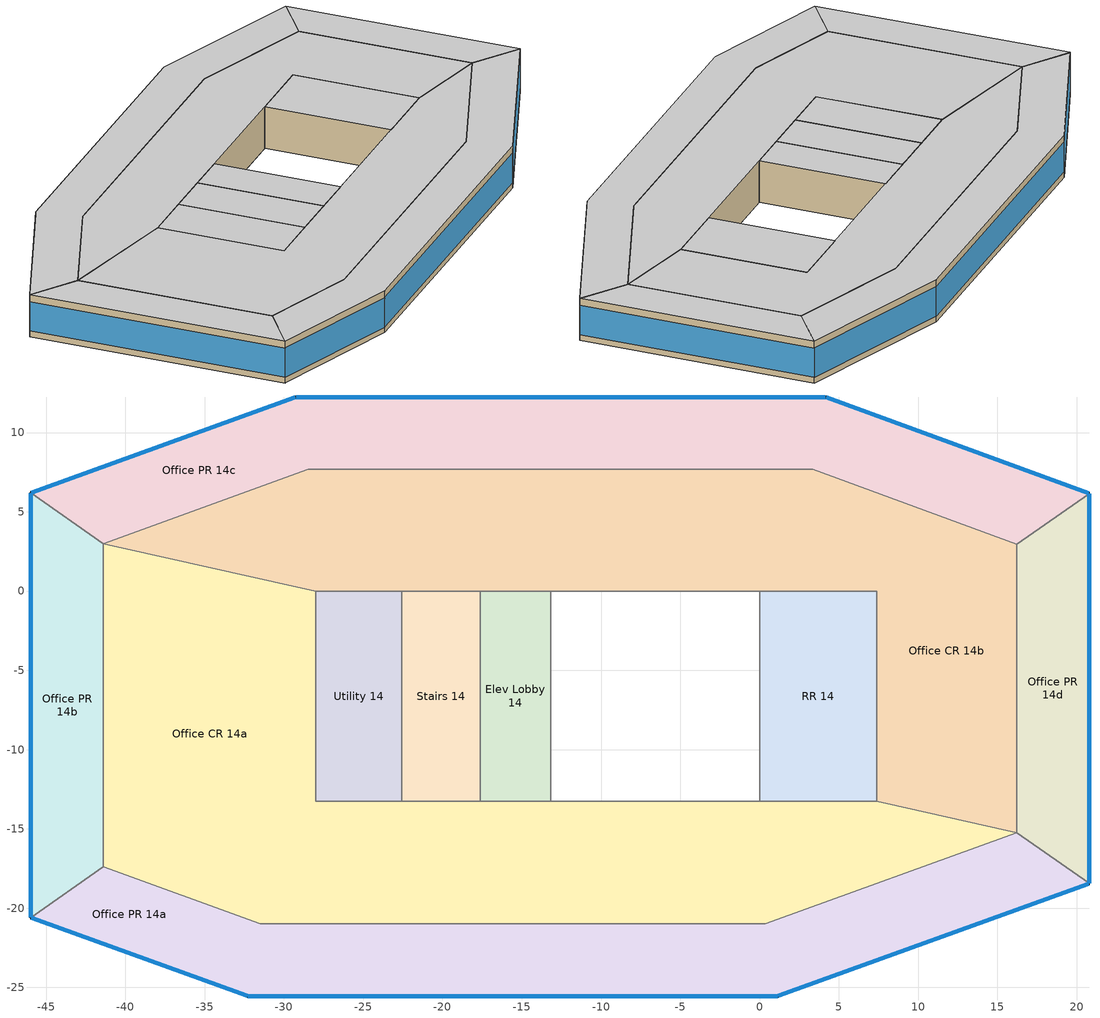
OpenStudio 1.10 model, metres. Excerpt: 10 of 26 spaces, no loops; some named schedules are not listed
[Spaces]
Office PR 14a
 floor adiabatic (Interior Floor): 16.22,-15.23 20.8,-18.44 1.16,-25.54 -32.3,-25.54 -45.97,-20.6 -41.4,-17.39 -31.5,-20.97 0.36,-20.97 z52.73
 wall outside: -45.97,-20.6 -32.3,-25.54 1.16,-25.54 20.8,-18.44 z52.73:57.3
 wall to Office PR 14b: -41.4,-17.39 -45.97,-20.6 z52.73:57.3
 wall to Office CR 14a: 16.22,-15.23 0.36,-20.97 -31.5,-20.97 -41.4,-17.39 z52.73:57.3
 wall to Office PR 14d: 20.8,-18.44 16.22,-15.23 z52.73:57.3
 window: -32.28,-25.54 1.14,-25.54 z53.34:56.54; -45.95,-20.6 -32.33,-25.53 / 1.19,-25.53 20.77,-18.45 z53.33:56.54
 ceiling adiabatic (Interior Ceiling): 1.16,-25.54 20.8,-18.44 16.22,-15.23 0.36,-20.97 -31.5,-20.97 -41.4,-17.39 -45.97,-20.6 -32.3,-25.54 z57.3
Office CR 14a
 floor adiabatic (Interior Floor): -41.4,2.98 -27.98,0 -27.98,-13.26 7.38,-13.26 16.22,-15.23 0.36,-20.97 -31.5,-20.97 -41.4,-17.39 z52.73
 wall to Office CR 14b: 16.22,-15.23 7.38,-13.26 / -27.98,0 -41.4,2.98 z52.73:57.3
 wall to Office PR 14b: -41.4,2.98 -41.4,-17.39 z52.73:57.3
 wall to Utility 14: -22.57,-13.26 -27.98,-13.26 -27.98,0 z52.73:57.3
 wall to Stairs 14: -17.62,-13.26 -22.57,-13.26 z52.73:57.3
 wall to Elev Lobby 14 (Interior Wall): -13.18,-13.26 -17.62,-13.26 z52.73:57.3
 wall to RR 14 (Interior Wall): 7.38,-13.26 0,-13.26 z52.73:57.3
 wall adiabatic (Interior Wall): 0,-13.26 -13.18,-13.26 z52.73:57.3
 ceiling adiabatic (Interior Ceiling): 0.36,-20.97 16.22,-15.23 7.38,-13.26 -27.98,-13.26 -27.98,0 -41.4,2.98 -41.4,-17.39 -31.5,-20.97 z57.3
Office PR 14b
 floor adiabatic (Interior Floor): -45.96,6.19 -41.4,2.98 -41.4,-17.39 -45.97,-20.6 z52.73
 wall outside: -45.96,6.19 -45.97,-20.6 z52.73:57.3
 wall to Office PR 14c: -41.4,2.98 -45.96,6.19 z52.73:57.3
 window: -45.96,6.17 -45.97,-20.57 z53.34:56.54
 ceiling adiabatic (Interior Ceiling): -45.97,-20.6 -41.4,-17.39 -41.4,2.98 -45.96,6.19 z57.3
Office PR 14d
 floor adiabatic (Interior Floor): 20.8,6.15 20.8,-18.44 16.22,-15.23 16.22,2.96 z52.73
 wall outside: 20.8,-18.44 20.8,6.15 z52.73:57.3
 wall to Office PR 14c: 20.8,6.15 16.22,2.96 z52.73:57.3
 wall to Office CR 14b: 16.22,2.96 16.22,-15.23 z52.73:57.3
 window: 20.8,-18.41 20.8,6.13 z53.34:56.54
 ceiling adiabatic (Interior Ceiling): 20.8,-18.44 20.8,6.15 16.22,2.96 16.22,-15.23 z57.3
Office CR 14b
 floor adiabatic (Interior Floor): 3.36,7.67 16.22,2.96 16.22,-15.23 7.38,-13.26 7.38,0 -27.98,0 -41.4,2.98 -28.45,7.67 z52.73
 wall to RR 14: 0,0 7.38,0 7.38,-13.26 z52.73:57.3
 wall adiabatic (Interior Wall): -13.18,0 0,0 z52.73:57.3
 wall to Elev Lobby 14: -17.62,0 -13.18,0 z52.73:57.3
 wall to Stairs 14: -22.57,0 -17.62,0 z52.73:57.3
 wall to Utility 14: -27.98,0 -22.57,0 z52.73:57.3
 wall to Office PR 14c: 16.22,2.96 3.36,7.67 -28.45,7.67 -41.4,2.98 z52.73:57.3
 ceiling adiabatic (Interior Ceiling): 16.22,-15.23 16.22,2.96 3.36,7.67 -28.45,7.67 -41.4,2.98 -27.98,0 7.38,0 7.38,-13.26 z57.3
Utility 14
 floor adiabatic (Interior Floor): -22.57,0 -22.57,-13.26 -27.98,-13.26 -27.98,0 z52.73
 wall to Stairs 14 (Interior Wall): -22.57,-13.26 -22.57,0 z52.73:57.3
 ceiling adiabatic (Interior Ceiling): -22.57,-13.26 -22.57,0 -27.98,0 -27.98,-13.26 z57.3
Stairs 14
 floor adiabatic (Interior Floor): -17.62,0 -17.62,-13.26 -22.57,-13.26 -22.57,0 z52.73
 wall to Elev Lobby 14 (Interior Wall): -17.62,-13.26 -17.62,0 z52.73:57.3
 ceiling adiabatic (Interior Ceiling): -17.62,-13.26 -17.62,0 -22.57,0 -22.57,-13.26 z57.3
Elev Lobby 14
 floor adiabatic (Interior Floor): -13.18,0 -13.18,-13.26 -17.62,-13.26 -17.62,0 z52.73
 wall adiabatic (Interior Wall): -13.18,-13.26 -13.18,0 z52.73:57.3
 ceiling adiabatic (Interior Ceiling): -17.62,-13.26 -13.18,-13.26 -13.18,0 -17.62,0 z57.3
RR 14
 floor adiabatic (Interior Wall): 7.38,0 7.38,-13.26 0,-13.26 0,0 z52.73
 wall adiabatic (Interior Wall): 0,0 0,-13.26 z52.73:57.3
 ceiling adiabatic (Interior Ceiling): 7.38,-13.26 7.38,0 0,0 0,-13.26 z57.3
Office PR 14c
 floor adiabatic (Interior Floor): 4.17,12.24 20.8,6.15 16.22,2.96 3.36,7.67 -28.45,7.67 -41.4,2.98 -45.96,6.19 -29.25,12.24 z52.73
 wall outside: 20.8,6.15 4.17,12.24 -29.25,12.24 -45.96,6.19 z52.73:57.3
 window: 4.15,12.24 -29.23,12.24 z53.34:56.54; -29.28,12.23 -45.94,6.2 / 20.77,6.16 4.19,12.23 z53.33:56.54
 ceiling adiabatic (Interior Ceiling): 16.22,2.96 20.8,6.15 4.17,12.24 -29.25,12.24 -45.96,6.19 -41.4,2.98 -28.45,7.67 3.36,7.67 z57.3
[Building]
Building 1: North Axis {deg}=45; Nominal Floor to Floor Height {m}=3; Space Type=90.1-2007 - Office - OpenOffice; Default Construction Set=90.1-2007 - CZ5 - Office; Default Schedule Set=90.1-2007 - Office - OpenOffice Schedule Set; Standards Building Type=Office
[ClimateZones]
Climate Zone Institution Name 1=ASHRAE; Climate Zone Document Name 1=ANSI/ASHRAE Standard 169; Climate Zone Document Year 1=2006; Climate Zone Value 1=5B; Climate Zone Institution Name 2=CEC; Climate Zone Document Name 2=California Climate Zone Descriptions; Climate Zone Document Year 2=1995
[Site]
Denver Intl Ap: Latitude {deg}=39.83; Longitude {deg}=-104.65; Time Zone {hr}=-7; Elevation {m}=1650
[SizingPeriod:DesignDay] Barometric Pressure {Pa}=81198; Sky Clearness=0; Rain Indicator=0; Snow Indicator=0; Day of Month=21; Daylight Saving Time Indicator=0; Dry-Bulb Temperature Range Modifier Type=DefaultMultipliers
Name | Maximum Dry-Bulb Temperature {C} | Daily Dry-Bulb Temperature Range {deltaC} | Humidity Indicating Conditions at Maximum Dry-Bulb {BasedOnField A3} | Wind Speed {m/s} | Wind Direction {deg} | Month | Day Type | Humidity Indicating Type | Solar Model Indicator | ASHRAE Taub | ASHRAE Taud
Denver Centennial  Golden   N Ann Hum_n 99.6% Condns DP=>MCDB | -10.9 | 0 | -21.6 | 3 | 340 | 12 | WinterDesignDay | Dewpoint | ASHRAEClearSky
Denver Centennial  Golden   N Ann Clg .4% Condns WB=>MDB | 27.3 | 15.2 | 18.4 | 4.9 | 0 | 7 | SummerDesignDay | Wetbulb | ASHRAETau | 0.424 | 2.025
Denver Centennial  Golden   N Ann Htg Wind 99.6% Condns WS=>MCDB | 3.9 | 0 | 3.9 | 12.2 | 340 | 12 | WinterDesignDay | Wetbulb | ASHRAEClearSky
Denver Centennial  Golden   N Ann Clg .4% Condns Enth=>MDB | 27.3 | 15.2 | 59700 | 4.9 | 0 | 7 | SummerDesignDay | Enthalpy | ASHRAETau | 0.424 | 2.025
[DefaultSurfaceConstructions]
Name | Floor Construction | Wall Construction | Roof Ceiling Construction
ASHRAE 90.1 Const 5B; ASHRAE 90.1 Const 5B 2 | ExtSlabCarpet 4in ClimateZone 1-8 | 90.1-2007 Nonres 5B Ext Wall Steel-Framed | 90.1-2007 Nonres 5B Roof IEAD
Default Surface Constructions 263 | Interior Floor | Interior Wall | Interior Ceiling
[Construction]
ExtSlabCarpet 4in ClimateZone 1-8: MAT-CC05 4 HW CONCRETE, CP02 CARPET PAD
Interior Floor: F16 Acoustic tile, F05 Ceiling air space resistance, M11 100mm lightweight concrete, CP02 CARPET PAD 1
Interior Wall: G01a 19mm gypsum board, F04 Wall air space resistance, G01a 19mm gypsum board
Interior Ceiling: M11 100mm lightweight concrete, F05 Ceiling air space resistance, F16 Acoustic tile
Exterior Door: F08 Metal surface, I01 25mm insulation board
Interior Window: Clear 3mm
90.1-2007 Nonres 5B Roof IEAD: Roof Membrane, Roof Insulation [14], Metal Decking
90.1-2007 Nonres 5B Ext Wall Steel-Framed: MAT-SHEATH, Wall Insulation [10], 1/2IN Gypsum
90.1-2007 Nonres 5B Window Metal framing curtainwall-storefront: Proposed Glz
[Material] Thermal Absorptance=0.9
Name | Roughness | Thickness {m} | Conductivity {W/m-K} | Density {kg/m3} | Specific Heat {J/kg-K} | Solar Absorptance | Visible Absorptance
MAT-CC05 4 HW CONCRETE | Rough | 0.1016 | 1.311 | 2240 | 836.8 | 0.85 | 0.85
1/2IN Gypsum | Smooth | 0.0127 | 0.16 | 784.9 | 830 | 0.4 | 0.4
Roof Membrane | VeryRough | 0.0095 | 0.16 | 1121.29 | 1460 | 0.7 | 0.7
Metal Decking | MediumSmooth | 0.0015 | 45.006 | 7680 | 418.4 | 0.6 | 0.7
F16 Acoustic tile | MediumSmooth | 0.0191 | 0.06 | 368 | 590 | 0.3 | 0.3
M11 100mm lightweight concrete | MediumRough | 0.1016 | 0.53 | 1280 | 840 | 0.5 | 0.5
G01a 19mm gypsum board | MediumSmooth | 0.019 | 0.16 | 800 | 1090 | 0.4 | 0.4
F08 Metal surface | Smooth | 0.0008 | 45.28 | 7824 | 500 | 0.7 | 0.7
I01 25mm insulation board | MediumRough | 0.0254 | 0.03 | 43 | 1210 | 0.6 | 0.6
Roof Insulation [14] | MediumRough | 0.167335 | 0.049 | 265 | 836.8 | 0.7 | 0.7
Wall Insulation [10] | MediumRough | 0.0971136 | 0.045 | 265 | 836.8 | 0.7 | 0.7
[Material:NoMass] Roughness=Smooth; Thermal Resistance {m2-K/W}=0.1; Thermal Absorptance=0.9
Name | Solar Absorptance | Visible Absorptance
CP02 CARPET PAD; CP02 CARPET PAD 1 | 0.8 | 0.8
MAT-SHEATH | 0.7 | 0.7
[Material:AirGap]
Name | Thermal Resistance {m2-K/W}
F05 Ceiling air space resistance | 0.18
F04 Wall air space resistance | 0.15
[WindowMaterial:Glazing]
Clear 3mm: Optical Data Type=SpectralAverage; Thickness {m}=0.003; Solar Transmittance at Normal Incidence=0.837; Front Side Solar Reflectance at Normal Incidence=0.075; Back Side Solar Reflectance at Normal Incidence=0; Visible Transmittance at Normal Incidence=0.898; Front Side Visible Reflectance at Normal Incidence=0.081; Back Side Visible Reflectance at Normal Incidence=0; Infrared Transmittance at Normal Incidence=0; Front Side Infrared Hemispherical Emissivity=0.84; Back Side Infrared Hemispherical Emissivity=0.84; Conductivity {W/m-K}=0.9; Dirt Correction Factor for Solar and Visible Transmittance=1; Solar Diffusing=No
[DefaultConstructionSet]
90.1-2007 - CZ5 - Office: Default Exterior Surface Constructions=ASHRAE 90.1 Const 5B 2; Default Interior Surface Constructions=Default Surface Constructions 263; Default Ground Contact Surface Constructions=ASHRAE 90.1 Const 5B; Default Exterior SubSurface Constructions=Window 2; Default Interior SubSurface Constructions=Default Sub Surface Constructions 176
[WindowMaterial:SimpleGlazingSystem]
Proposed Glz: U-Factor {W/m2-K}=1.41957; Solar Heat Gain Coefficient=0.33; Visible Transmittance=0.42
[DefaultSubSurfaceConstructions]
Name | Fixed Window Construction | Door Construction | Tubular Daylight Dome Construction | Tubular Daylight Diffuser Construction
Default Sub Surface Constructions 176
Window 2 | 90.1-2007 Nonres 5B Window Metal framing curtainwall-storefront | Exterior Door | Interior Window | Interior Window
[DesignSpecification:OutdoorAir] Outdoor Air Method=Sum
Name | Outdoor Air Flow per Floor Area {m3/s-m2} | Outdoor Air Flow per Person {m3/s-person} | Outdoor Air Flow Rate {m3/s}
90.1-2007 - Office - Restroom Ventilation; 90.1-2007 - Office - Stair Ventilation | 0.0003048
90.1-2007 - Office - OpenOffice Ventilation; 90.1-2007 - Office - Lobby Ventilation | 0.0003048 | 0.00873103 | 0
90.1-2007 - Office - Elec/MechRoom Ventilation | 0.0006096
[ThermostatSetpoint:DualSetpoint] Heating Setpoint Temperature Schedule=Large Office HtgSetp
Name | Cooling Setpoint Temperature Schedule
Thermostat Setpoint Dual Setpoint 2; Thermostat Setpoint Dual Setpoint 5; Thermostat Setpoint Dual Setpoint 6; Thermostat Setpoint Dual Setpoint 9; Thermostat Setpoint Dual Setpoint 10; Thermostat Setpoint Dual Setpoint 11; Thermostat Setpoint Dual Setpoint 12; Thermostat Setpoint Dual Setpoint 19 | Large Office ClgSetp
Thermostat Setpoint Dual Setpoint 25 | Data ClgSetp
[BuildingStory]
Building Story 2: Nominal Z Coordinate {m}=0; Nominal Floor to Floor Height {m}=4.572
[Space] Default Construction Set=90.1-2007 - CZ5 - Office; Building Story=Building Story 2
Name | Thermal Zone | Space Type
Office PR 14a | Thermal Zone: Office PR 14a
Office CR 14a | Thermal Zone: Office CR 14a
Office PR 14b | Thermal Zone: Office PR 14b
Office PR 14d | Thermal Zone: Office PR 14d
Office CR 14b | Thermal Zone: Office CR 14b
Utility 14 | Thermal Zone: Utility 14 | 90.1-2007 - Office - Elec/MechRoom
Stairs 14 | Thermal Zone: Stairs 14 | 90.1-2007 - Office - Stair
Elev Lobby 14 | Thermal Zone: Elev Lobby 14 | 90.1-2007 - Office - Lobby
RR 14 | Thermal Zone: RR 14 | 90.1-2007 - Office - Restroom
Office PR 14c | Thermal Zone: Office PR 14c
[DefaultScheduleSet] Hours of Operation Schedule=Large Office Bldg Occ; Number of People Schedule=Large Office Bldg Occ; People Activity Level Schedule=Large Office Activity; Lighting Schedule=Large Office Bldg Light; Electric Equipment Schedule=Large Office Bldg Equip; Infiltration Schedule=Large Office Infil Quarter On
90.1-2007 - Office - Lobby Schedule Set; 90.1-2007 - Office - Elec/MechRoom Schedule Set; 90.1-2007 - Office - OpenOffice Schedule Set; 90.1-2007 - Office - Stair Schedule Set; 90.1-2007 - Office - Restroom Schedule Set
[SpaceType] Standards Building Type=Office
Name | Default Schedule Set | Design Specification Outdoor Air Object | Standards Space Type
90.1-2007 - Office - Restroom | 90.1-2007 - Office - Restroom Schedule Set | 90.1-2007 - Office - Restroom Ventilation | Restroom
90.1-2007 - Office - OpenOffice | 90.1-2007 - Office - OpenOffice Schedule Set | 90.1-2007 - Office - OpenOffice Ventilation | OpenOffice
90.1-2007 - Office - Lobby | 90.1-2007 - Office - Lobby Schedule Set | 90.1-2007 - Office - Lobby Ventilation | Lobby
90.1-2007 - Office - Stair | 90.1-2007 - Office - Stair Schedule Set | 90.1-2007 - Office - Stair Ventilation | Stair
90.1-2007 - Office - Elec/MechRoom | 90.1-2007 - Office - Elec/MechRoom Schedule Set | 90.1-2007 - Office - Elec/MechRoom Ventilation | Elec/MechRoom
[People]
Name | People Definition | Space or SpaceType | Number of People Schedule | Activity Level Schedule
90.1-2007 - Office - Restroom People | 90.1-2007 - Office - Restroom People Definition | 90.1-2007 - Office - Restroom
90.1-2007 - Office - OpenOffice People | 90.1-2007 - Office - OpenOffice People Definition | 90.1-2007 - Office - OpenOffice | Large Office Bldg Occ | Large Office Activity
90.1-2007 - Office - Lobby People | 90.1-2007 - Office - Lobby People Definition | 90.1-2007 - Office - Lobby | Large Office Bldg Occ | Large Office Activity
[People:Definition] Number of People Calculation Method=People/Area; Fraction Radiant=0.3
Name | People per Space Floor Area {person/m2}
90.1-2007 - Office - Restroom People Definition; 90.1-2007 - Office - Lobby People Definition | 0.107639
90.1-2007 - Office - OpenOffice People Definition | 0.0565105
[Lights]
Name | Lights Definition | Space or SpaceType | Schedule | Fraction Replaceable | Multiplier
90.1-2007 - Office - Restroom Lights | 90.1-2007 - Office - Restroom Lights Definition | 90.1-2007 - Office - Restroom
90.1-2007 - Office - OpenOffice Lights | 90.1-2007 - Office - OpenOffice Lights Definition | 90.1-2007 - Office - OpenOffice | Large Office Bldg Light
90.1-2007 - Office - Lobby Lights | 90.1-2007 - Office - Lobby Lights Definition | 90.1-2007 - Office - Lobby | Lobby Light
90.1-2007 - Office - Stair Lights | 90.1-2007 - Office - Stair Lights Definition | 90.1-2007 - Office - Stair | Large Office Bldg Light | 1 | 1
90.1-2007 - Office - Elec/MechRoom Lights | 90.1-2007 - Office - Elec/MechRoom Lights Definition | 90.1-2007 - Office - Elec/MechRoom | Large Office Bldg Light
[Lights:Definition] Design Level Calculation Method=Watts/Area
90.1-2007 - Office - Restroom Lights Definition: Watts per Space Floor Area {W/m2}=9.68752
90.1-2007 - Office - OpenOffice Lights Definition: Watts per Space Floor Area {W/m2}=11.8403; Fraction Radiant=0; Fraction Visible=0; Return Air Fraction=0
90.1-2007 - Office - Lobby Lights Definition: Watts per Space Floor Area {W/m2}=13.9931
90.1-2007 - Office - Stair Lights Definition: Watts per Space Floor Area {W/m2}=6.45835
90.1-2007 - Office - Elec/MechRoom Lights Definition: Watts per Space Floor Area {W/m2}=16.1459
[ElectricEquipment]
Name | Electric Equipment Definition | Space or SpaceType | Schedule
90.1-2007 - Office - Restroom Electric Equipment | 90.1-2007 - Office - Restroom Electric Equipment Definition | 90.1-2007 - Office - Restroom | Large Office Bldg Equip
90.1-2007 - Office - OpenOffice Electric Equipment | 90.1-2007 - Office - OpenOffice Electric Equipment Definition | 90.1-2007 - Office - OpenOffice | Large Office Bldg Equip
90.1-2007 - Office - Lobby Electric Equipment | 90.1-2007 - Office - Lobby Electric Equipment Definition | 90.1-2007 - Office - Lobby | Large Office Bldg Equip
90.1-2007 - Office - Elec/MechRoom Electric Equipment | 90.1-2007 - Office - Elec/MechRoom Electric Equipment Definition | 90.1-2007 - Office - Elec/MechRoom | Data Rm  Equip
[ElectricEquipment:Definition] Design Level Calculation Method=Watts/Area
Name | Watts per Space Floor Area {W/m2} | Fraction Radiant
90.1-2007 - Office - Restroom Electric Equipment Definition; 90.1-2007 - Office - Lobby Electric Equipment Definition | 0.753474
90.1-2007 - Office - OpenOffice Electric Equipment Definition | 10.7639
90.1-2007 - Office - Elec/MechRoom Electric Equipment Definition | 32.2917 | 0
[SpaceInfiltration:DesignFlowRate] Flow per Space Floor Area {m3/s-m2}=0
Name | Space or SpaceType | Schedule | Design Flow Rate Calculation Method | Flow per Exterior Surface Area {m3/s-m2} | Air Changes per Hour {1/hr} | Constant Term Coefficient | Design Flow Rate {m3/s}
90.1-2007 - Office - Restroom Infiltration | 90.1-2007 - Office - Restroom | Large Office Infil Quarter On | AirChanges/Hour | 0.000226568 | 0.3 | 1
90.1-2007 - Office - OpenOffice Infiltration | 90.1-2007 - Office - OpenOffice | Large Office Infil Quarter On | AirChanges/Hour | 0.000226568 | 0.3
90.1-2007 - Office - Lobby Infiltration | 90.1-2007 - Office - Lobby | Large Office Infil Quarter On | AirChanges/Hour | 0.000226568 | 0.3
90.1-2007 - Office - Stair Infiltration | 90.1-2007 - Office - Stair |  |  | 0
90.1-2007 - Office - Elec/MechRoom Infiltration | 90.1-2007 - Office - Elec/MechRoom |  |  | 0 | 0 | 1 | 0
[ThermalZone] Use Ideal Air Loads=No
Name | Multiplier | Thermostat | Zone Inside Convection Algorithm | Zone Outside Convection Algorithm
Thermal Zone: Office PR 14d | 20 | Thermostat Setpoint Dual Setpoint 12
Thermal Zone: Office PR 14b | 20 | Thermostat Setpoint Dual Setpoint 10
Thermal Zone: Elev Lobby 14 | 20 | Thermostat Setpoint Dual Setpoint 2 | TARP | TARP
Thermal Zone: Office CR 14b | 20 | Thermostat Setpoint Dual Setpoint 6
Thermal Zone: Utility 14 | 20 | Thermostat Setpoint Dual Setpoint 25
Thermal Zone: RR 14 | 20 | Thermostat Setpoint Dual Setpoint 19
Thermal Zone: Office CR 14a | 20 | Thermostat Setpoint Dual Setpoint 5
Thermal Zone: Office PR 14a | 20 | Thermostat Setpoint Dual Setpoint 9
Thermal Zone: Office PR 14c | 20 | Thermostat Setpoint Dual Setpoint 11
Thermal Zone: Stairs 14
[Schedule:Ruleset]
Name | Default Day Schedule | Summer Design Day Schedule | Winter Design Day Schedule
Data Rm  Equip | Office Bldg Equip Default Schedule | Office Bldg Equip Summer Design Day | Office Bldg Equip Winter Design Day
Large Office Bldg Light | Large Office Bldg Light Default Schedule | Large Office Bldg Light Summer Design Day | Large Office Bldg Light Winter Design Day
Large Office Bldg Occ | Large Office Bldg Occ Default Schedule | Large Office Bldg Occ Summer Design Day | Large Office Bldg Occ Winter Design Day
Large Office Activity | Large Office Activity Default Schedule | Large Office Activity Summer Design Day | Large Office Activity Winter Design Day
Large Office Infil Quarter On | Large Office Infil Quarter On Default Schedule | Large Office Infil Quarter On Summer Design Day | Large Office Infil Quarter On Winter Design Day
Large Office Bldg Equip | Large Office Bldg Equip Default Schedule | Large Office Bldg Equip Summer Design Day | Large Office Bldg Equip Winter Design Day
Large Office HtgSetp | Large Office HtgSetp Default Schedule | Large Office HtgSetp Summer Design Day | Large Office HtgSetp Winter Design Day
Large Office ClgSetp | Large Office ClgSetp Default Schedule | Large Office ClgSetp Summer Design Day | Large Office ClgSetp Winter Design Day
Lobby Light | Schedule Day 1
Data ClgSetp | Small Office ClgSetp Default Schedule 1 | Small Office ClgSetp Summer Design Day 1 | Small Office ClgSetp Winter Design Day 1
[Schedule:Day]
Large Office Bldg Light Default Schedule: 5, 0, 0.05, 7, 0, 0.1, 11, 0, 0.3, 15, 0, 0.872071, 16, 0, 0.737746, 20, 0, 0.872071, 22, 0, 0.3, 23, 0, 0.1, 24, 0, 0.05
Large Office Bldg Light Summer Design Day; Large Office Bldg Equip Summer Design Day: 24, 0, 1
Large Office Bldg Light Winter Design Day; Large Office Bldg Occ Winter Design Day; Large Office Bldg Equip Winter Design Day: 24, 0, 0
Large Office Bldg Occ Default Schedule: 8, 0, 0, 12, 0, 0.95, 13, 0, 0.5, 17, 0, 0.95, 18, 0, 0.7, 19, 0, 0.4, 24, 0, 0
Large Office Bldg Occ Summer Design Day: 8, 0, 0, 19, 0, 1, 24, 0, 0
Large Office Activity Default Schedule; Large Office Activity Summer Design Day; Large Office Activity Winter Design Day: 24, 0, 120
Large Office Infil Quarter On Default Schedule; Large Office Infil Quarter On Summer Design Day: 7, 0, 1, 19, 0, 0.25, 24, 0, 1
Large Office Infil Quarter On Winter Design Day: 12, 0, 1, 18, 0, 0.244726, 24, 0, 1
Large Office Bldg Equip Default Schedule: 8, 0, 0.4, 12, 0, 0.9, 13, 0, 0.8, 17, 0, 0.9, 18, 0, 0.8, 20, 0, 0.6, 22, 0, 0.5, 24, 0, 0.4
Large Office HtgSetp Default Schedule: 6, 0, 18.3366, 19, 0, 21.1, 24, 0, 18.3043
Large Office HtgSetp Summer Design Day: 24, 0, 18.3333
Large Office HtgSetp Winter Design Day: 24, 0, 21.1111
Large Office ClgSetp Default Schedule: 7, 0, 27.78, 19, 0, 23.9, 24, 0, 27.8
Large Office ClgSetp Summer Design Day: 7, 0, 27.78, 19, 0, 23.8908, 24, 0, 27.8
Large Office ClgSetp Winter Design Day: 24, 0, 27.7778
Small Office ClgSetp Default Schedule 1; Small Office ClgSetp Summer Design Day 1; Small Office ClgSetp Winter Design Day 1: 24, 0, 23.8889
[Schedule:Rule] Apply Monday=No; Apply Tuesday=No; Apply Wednesday=No; Apply Thursday=No; Apply Friday=No; Date Specification Type=DateRange; Start Month=1; Start Day=1; End Month=12; End Day=31
Name | Schedule Ruleset | Rule Order | Day Schedule | Apply Sunday | Apply Saturday
Large Office Bldg Light Rule 1 | Large Office Bldg Light | 0 | Large Office Bldg Light Rule 1 Day Schedule | Yes | No
Large Office Bldg Light Rule 2 | Large Office Bldg Light | 1 | Large Office Bldg Light Rule 2 Day Schedule | No | Yes
Large Office Bldg Occ Rule 1 | Large Office Bldg Occ | 0 | Large Office Bldg Occ Rule 1 Day Schedule | Yes | No
Large Office Bldg Occ Rule 2 | Large Office Bldg Occ | 1 | Large Office Bldg Occ Rule 2 Day Schedule | No | Yes
Large Office Infil Quarter On Rule 1 | Large Office Infil Quarter On | 0 | Large Office Infil Quarter On Rule 1 Day Schedule | Yes | No
Large Office Bldg Equip Rule 1 | Large Office Bldg Equip | 0 | Large Office Bldg Equip Rule 1 Day Schedule | Yes | No
Large Office Bldg Equip Rule 2 | Large Office Bldg Equip | 1 | Large Office Bldg Equip Rule 2 Day Schedule | No | Yes
Large Office HtgSetp Rule 1 | Large Office HtgSetp | 0 | Large Office HtgSetp Rule 1 Day Schedule | Yes | Yes
Large Office ClgSetp Rule 1 | Large Office ClgSetp | 0 | Large Office ClgSetp Rule 1 Day Schedule | Yes | Yes
